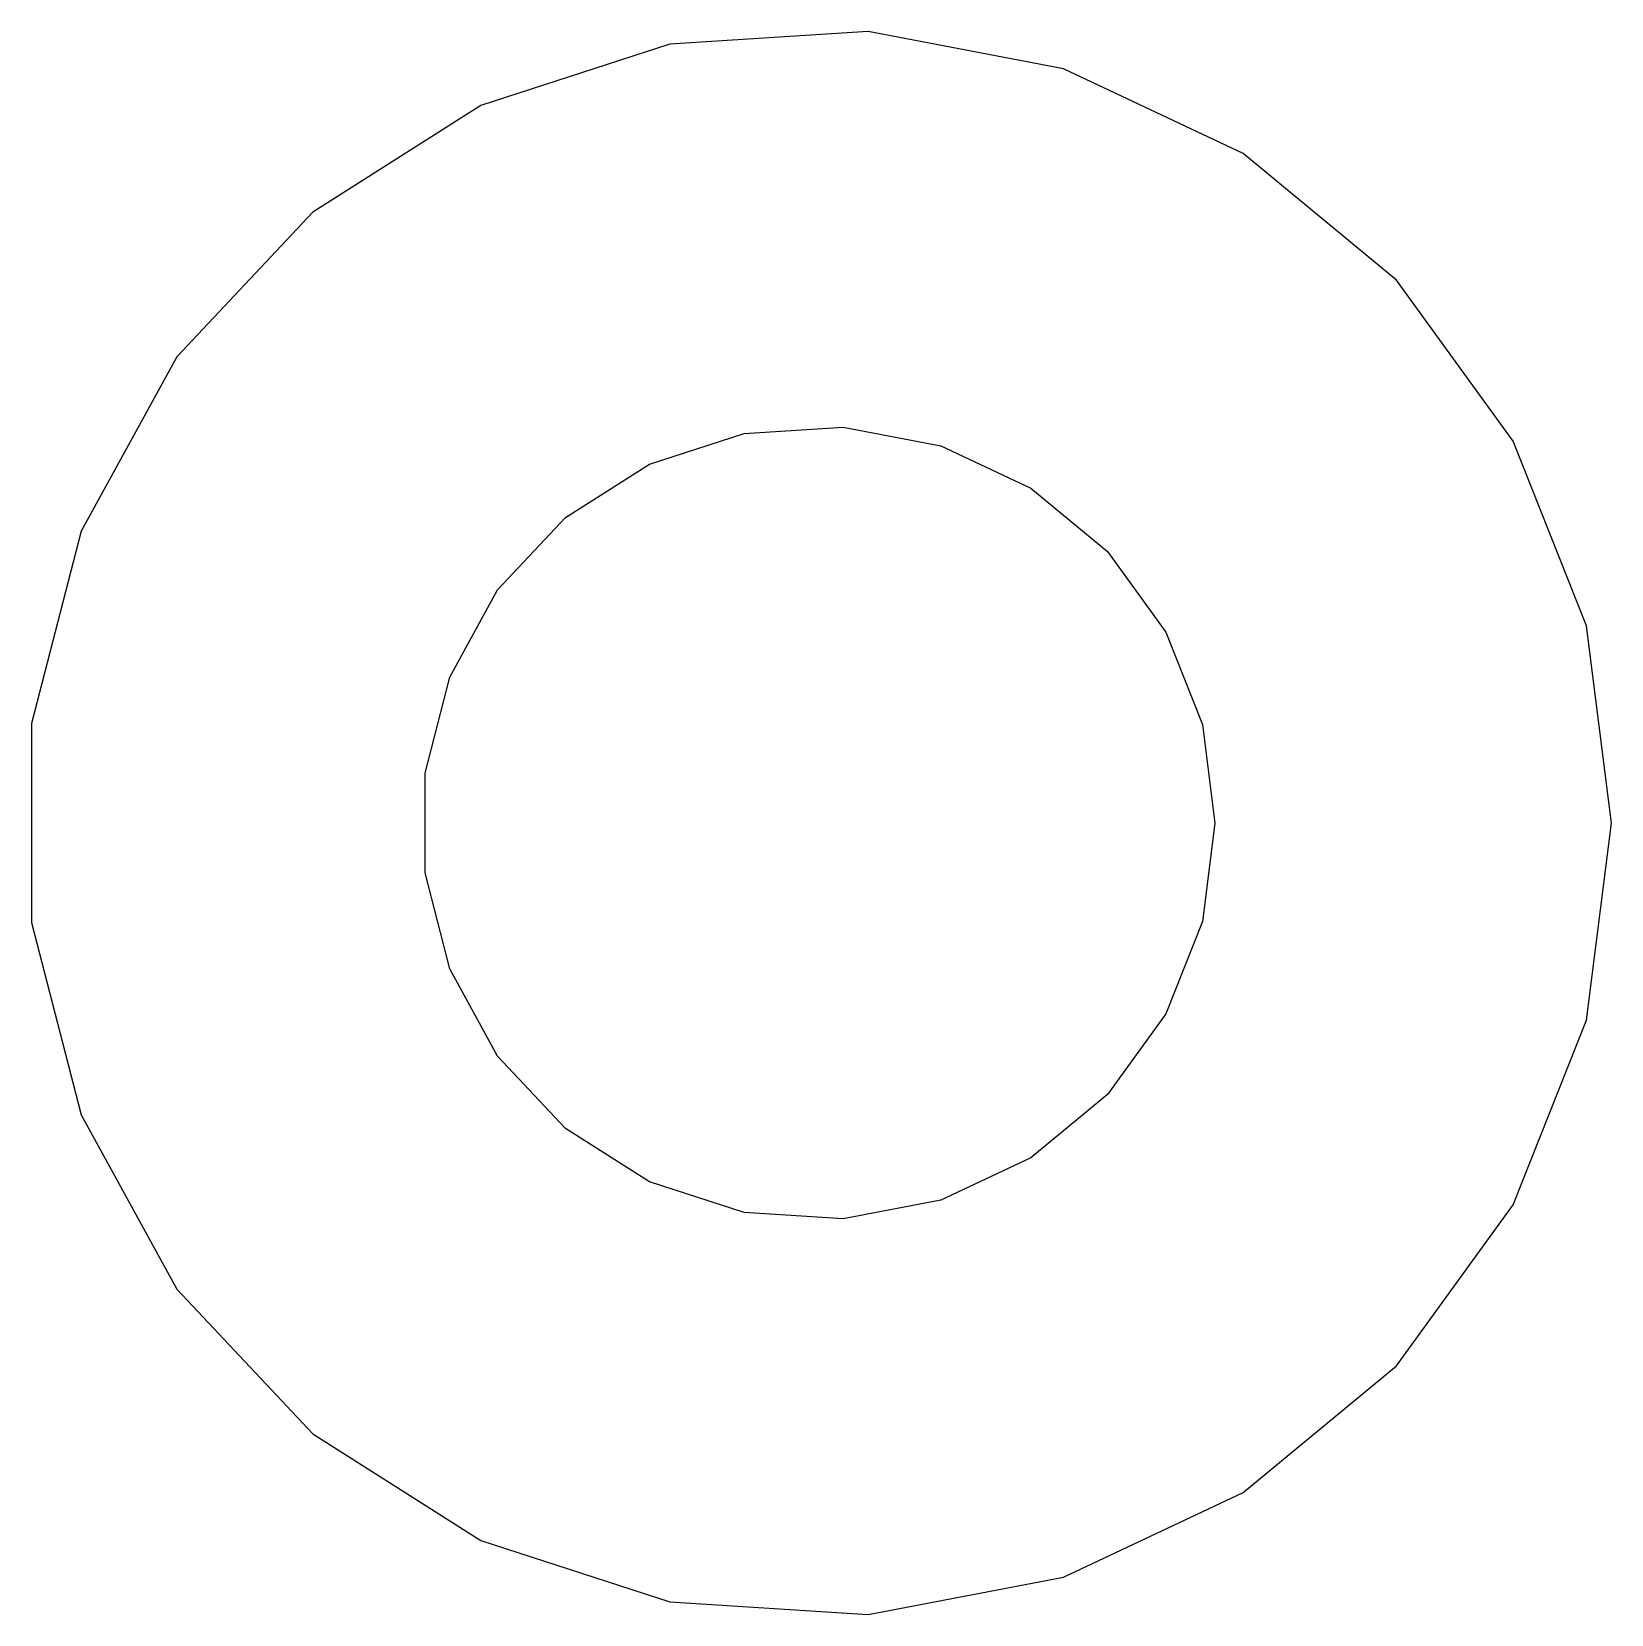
# Model space of a CAD drawing. Header units: metres. Extents: x -6 to 6, y -6 to 6.
import ezdxf

# ---------------------------------------------------------------- set-up
doc = ezdxf.new("R2010")
doc.units = ezdxf.units.M

msp = doc.modelspace()

# ---------------------------------------------------------------- linework, layer by layer
for p, q in [((0.37674, 5.98816), (-1.12428, 5.89372)), ((1.8541, 5.70633), (0.37674, 5.98816)), ((-1.12428, 5.89372), (-2.55467, 5.42896)), ((3.21495, 5.06596), (1.8541, 5.70633)), ((-2.55467, 5.42896), (-3.82454, 4.62308)), ((4.37381, 4.10727), (3.21495, 5.06596)), ((-3.82454, 4.62308), (-4.8541, 3.5267)), ((5.25783, 2.89052), (4.37381, 4.10727)), ((-4.8541, 3.5267), (-5.57864, 2.20874)), ((-0.562134, 2.94685), (0.18837, 2.99408)), ((0.18837, 2.99408), (0.927048, 2.85316)), ((-1.27733, 2.71448), (-0.562134, 2.94685)), ((5.81149, 1.49213), (5.25783, 2.89052)), ((0.927048, 2.85316), (1.60747, 2.53297)), ((-1.91226, 2.31154), (-1.27733, 2.71448)), ((1.60747, 2.53297), (2.1869, 2.05363)), ((-2.42705, 1.76335), (-1.91226, 2.31154)), ((-5.57864, 2.20874), (-5.95268, 0.751999)), ((2.1869, 2.05363), (2.62891, 1.44525)), ((-2.78932, 1.10437), (-2.42705, 1.76335)), ((2.62891, 1.44525), (2.90575, 0.746063)), ((6, 0), (5.81149, 1.49213)), ((-2.97633, 0.375992), (-2.78932, 1.10437)), ((-5.95268, 0.751999), (-5.95268, -0.751999)), ((2.90575, 0.746063), (3, 0)), ((-2.97633, -0.375992), (-2.97633, 0.375992)), ((3, 0), (2.90575, -0.746063)), ((5.81149, -1.49213), (6, 0)), ((-2.78932, -1.10437), (-2.97633, -0.375992)), ((-5.95268, -0.751999), (-5.57864, -2.20874)), ((2.90575, -0.746063), (2.62891, -1.44525)), ((-2.42705, -1.76335), (-2.78932, -1.10437)), ((2.62891, -1.44525), (2.1869, -2.05363)), ((5.25783, -2.89052), (5.81149, -1.49213)), ((-1.91226, -2.31154), (-2.42705, -1.76335)), ((2.1869, -2.05363), (1.60747, -2.53297)), ((-5.57864, -2.20874), (-4.8541, -3.5267)), ((-1.27733, -2.71448), (-1.91226, -2.31154)), ((1.60747, -2.53297), (0.927048, -2.85316)), ((-0.562134, -2.94685), (-1.27733, -2.71448)), ((0.927048, -2.85316), (0.18837, -2.99408)), ((0.18837, -2.99408), (-0.562134, -2.94685)), ((4.37381, -4.10727), (5.25783, -2.89052)), ((-4.8541, -3.5267), (-3.82454, -4.62308)), ((3.21495, -5.06596), (4.37381, -4.10727)), ((-3.82454, -4.62308), (-2.55467, -5.42896)), ((1.8541, -5.70633), (3.21495, -5.06596)), ((-2.55467, -5.42896), (-1.12428, -5.89372)), ((0.37674, -5.98816), (1.8541, -5.70633)), ((-1.12428, -5.89372), (0.37674, -5.98816))]:
    msp.add_line(p, q)

doc.saveas('drawing.dxf')
